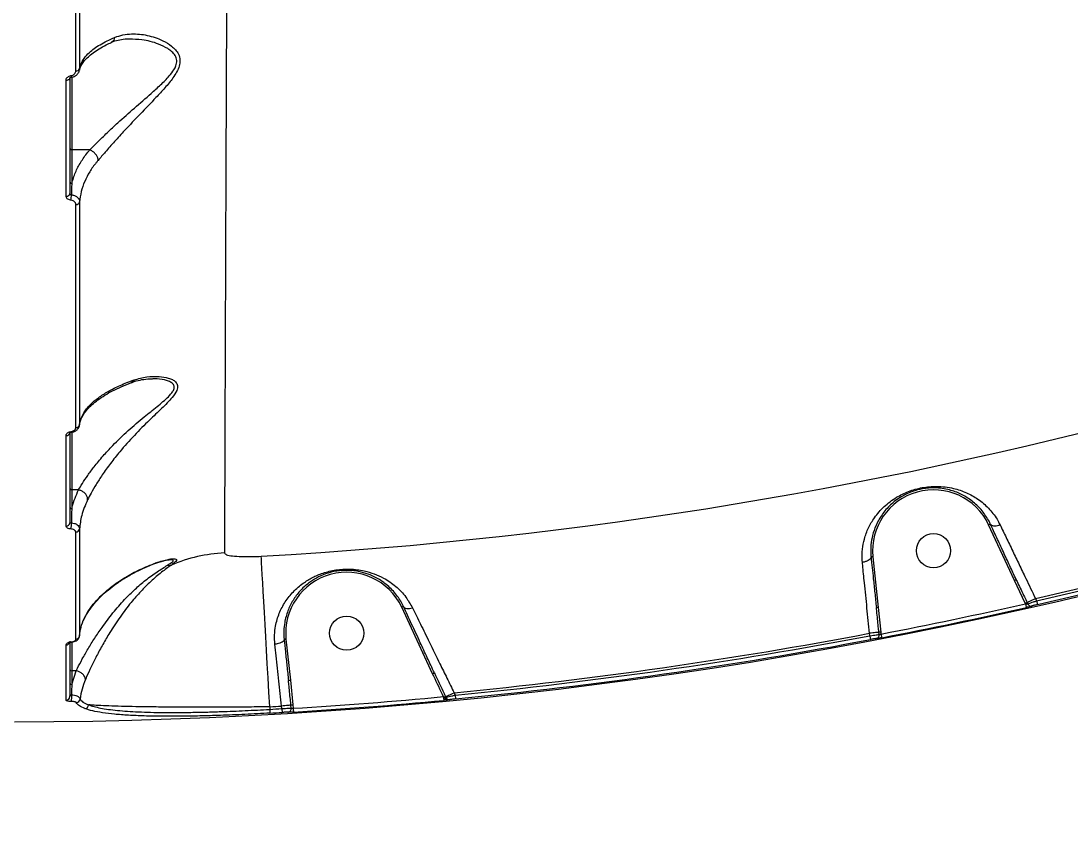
# Model space of a CAD drawing. Header units: millimetres. Extents: x -5960 to 5379, y -4374 to 3849.
# Drawn here: x 57.2 to 332.9, y -621.4 to -409.1 of the extents above; entities that cross this region are included whole.
import ezdxf

# ---------------------------------------------------------------- set-up
doc = ezdxf.new("R2010")
doc.units = ezdxf.units.MM
doc.layers.add('DiKom', color=7, linetype='Continuous', lineweight=0)
for name, color, linetype in [('DIKOM_ОБЪЕКТ', 7, 'Continuous'), ('DIKOM_РАЗМЕР_ЗОНА', 7, 'Continuous'), ('DIKOM_РАЗМЕР_ОБЪЕКТА', 7, 'Continuous')]:
    doc.layers.add(name, color=color, linetype=linetype)
doc.styles.add('style1', font='arial.ttf', dxfattribs={"width": 0.8})
doc.dimstyles.new('1-50', dxfattribs={"dimtxt": 300, "dimasz": 200, "dimexe": 100, "dimexo": 0, "dimgap": 100, "dimtad": 1, "dimtxsty": 'style1', "dimcen": 200, "dimclrd": 7, "dimclre": 7, "dimclrt": 7, "dimadec": 1, "dimazin": 2, "dimtfac": 1, "dimtmove": 0, "dimatfit": 2, "dimfxl": 0, "dimlwd": 25, "dimlwe": 18, "dimarcsym": 0})

# ---------------------------------------------------------------- blocks, each defined once
blk = doc.blocks.new('*D9')
at = {"layer": 'Defpoints', "color": 0, "transparency": 16777216}
for p in [(1597.35, 2348.89), (-3820.85, -1673.22), (-66.51, -1673.22)]:
    blk.add_point(p, dxfattribs=at)
at = {"layer": 'DiKom', "color": 7, "lineweight": 18, "transparency": 16777216}
for p, q in [((1597.35, 2348.89), (-3920.85, 2348.89)), ((-66.51, -1673.22), (-3920.85, -1673.22))]:
    blk.add_line(p, q, dxfattribs=at)
at = {"layer": 'DiKom', "color": 7, "lineweight": 25, "transparency": 16777216}
blk.add_line((-3820.85, 2148.89), (-3820.85, -1473.22), dxfattribs=at)
at = {"layer": 'DiKom', "color": 7, "transparency": 16777216}
for points in [[(-3854.19, 2148.89), (-3787.52, 2148.89), (-3820.85, 2348.89)], [(-3854.19, -1473.22), (-3787.52, -1473.22), (-3820.85, -1673.22)]]:
    blk.add_solid(points, dxfattribs=at)
at = {"layer": 'DiKom', "color": 7, "transparency": 16777216, "insert": (-4074.02, 240.95), "char_height": 300, "attachment_point": 5, "rotation": 90, "style": 'style1'}
blk.add_mtext('4050', dxfattribs=at)
blk = doc.blocks.new('*D10')
at = {"layer": 'Defpoints', "color": 0, "transparency": 16777216}
for p in [(3878.62, 405.09), (-2876.93, -459.72), (3878.62, -2693.66)]:
    blk.add_point(p, dxfattribs=at)
at = {"layer": 'DIKOM_РАЗМЕР_ОБЪЕКТА', "color": 7, "lineweight": 18, "transparency": 16777216}
for p, q in [((3878.62, 405.09), (3878.62, -2793.66)), ((-2876.93, -459.72), (-2876.93, -2793.66))]:
    blk.add_line(p, q, dxfattribs=at)
at = {"layer": 'DIKOM_РАЗМЕР_ОБЪЕКТА', "color": 7, "lineweight": 25, "transparency": 16777216}
blk.add_line((-2676.93, -2693.66), (3678.62, -2693.66), dxfattribs=at)
at = {"layer": 'DIKOM_РАЗМЕР_ОБЪЕКТА', "color": 7, "transparency": 16777216}
for points in [[(-2676.93, -2660.33), (-2676.93, -2726.99), (-2876.93, -2693.66)], [(3678.62, -2660.33), (3678.62, -2726.99), (3878.62, -2693.66)]]:
    blk.add_solid(points, dxfattribs=at)
at = {"layer": 'DIKOM_РАЗМЕР_ОБЪЕКТА', "color": 7, "transparency": 16777216, "insert": (-142.96, -2440.49), "char_height": 300, "attachment_point": 5, "style": 'style1'}
blk.add_mtext('6750', dxfattribs=at)
blk = doc.blocks.new('*D11')
at = {"layer": 'Defpoints', "color": 0, "transparency": 16777216}
for p in [(5378.62, -305.99), (-4876.93, -734.97), (5378.62, -4273.55)]:
    blk.add_point(p, dxfattribs=at)
at = {"layer": 'DIKOM_РАЗМЕР_ЗОНА', "color": 7, "lineweight": 18, "transparency": 16777216}
for p, q in [((5378.62, -305.99), (5378.62, -4373.55)), ((-4876.93, -734.97), (-4876.93, -4373.55))]:
    blk.add_line(p, q, dxfattribs=at)
at = {"layer": 'DIKOM_РАЗМЕР_ЗОНА', "color": 7, "lineweight": 25, "transparency": 16777216}
blk.add_line((-4676.93, -4273.55), (5178.62, -4273.55), dxfattribs=at)
at = {"layer": 'DIKOM_РАЗМЕР_ЗОНА', "color": 7, "transparency": 16777216}
for points in [[(-4676.93, -4240.22), (-4676.93, -4306.89), (-4876.93, -4273.55)], [(5178.62, -4240.22), (5178.62, -4306.89), (5378.62, -4273.55)]]:
    blk.add_solid(points, dxfattribs=at)
at = {"layer": 'DIKOM_РАЗМЕР_ЗОНА', "color": 7, "transparency": 16777216, "insert": (-171.55, -4020.38), "char_height": 300, "attachment_point": 5, "style": 'style1'}
blk.add_mtext('10250', dxfattribs=at)
blk = doc.blocks.new('*D12')
at = {"layer": 'Defpoints', "color": 0, "transparency": 16777216}
for p in [(1921.97, 3848.89), (-5510.19, -3173.22), (433.49, -3173.22)]:
    blk.add_point(p, dxfattribs=at)
at = {"layer": 'DIKOM_РАЗМЕР_ЗОНА', "color": 7, "lineweight": 18, "transparency": 16777216}
for p, q in [((1921.97, 3848.89), (-5610.19, 3848.89)), ((433.49, -3173.22), (-5610.19, -3173.22))]:
    blk.add_line(p, q, dxfattribs=at)
at = {"layer": 'DIKOM_РАЗМЕР_ЗОНА', "color": 7, "lineweight": 25, "transparency": 16777216}
blk.add_line((-5510.19, 3648.89), (-5510.19, -2973.22), dxfattribs=at)
at = {"layer": 'DIKOM_РАЗМЕР_ЗОНА', "color": 7, "transparency": 16777216}
for points in [[(-5543.52, 3648.89), (-5476.85, 3648.89), (-5510.19, 3848.89)], [(-5543.52, -2973.22), (-5476.85, -2973.22), (-5510.19, -3173.22)]]:
    blk.add_solid(points, dxfattribs=at)
at = {"layer": 'DIKOM_РАЗМЕР_ЗОНА', "color": 7, "transparency": 16777216, "insert": (-5763.36, 142.42), "char_height": 300, "attachment_point": 5, "rotation": 90, "style": 'style1'}
blk.add_mtext('7050', dxfattribs=at)

msp = doc.modelspace()

# ---------------------------------------------------------------- linework, layer by layer
at = {"layer": 'DIKOM_ОБЪЕКТ', "color": 7, "linetype": 'Continuous', "lineweight": 15}
for p, q in [((70.491, -423.88), (70.491, -443.02)), ((75.204, -443.02), (70.491, -443.02)), ((70.491, -443.02), (70.491, -451.858)), ((72.55, -515.333), (72.556, -515.223)), ((70.491, -517.147), (70.491, -532.316)), ((72.274, -532.316), (70.491, -532.316)), ((70.491, -532.316), (70.491, -537.308)), ((72.274, -532.316), (72.278, -532.316)), ((318.095, -556.093), (311.293, -541.455)), ((280.905, -549.882), (282.32, -563.173)), ((320.934, -562.103), (318.095, -556.093)), ((320.991, -562.227), (320.934, -562.103)), ((321.381, -561.896), (321.553, -562.266)), ((323.616, -560.857), (323.901, -561.469)), ((165.275, -580.608), (157.149, -563.119)), ((282.32, -563.173), (282.969, -569.663)), ((280.098, -570.634), (280.028, -569.976)), ((282.541, -570.301), (282.479, -569.715)), ((282.969, -569.663), (283.023, -570.171)), ((70.491, -572.403), (70.491, -579.828)), ((126.76, -571.546), (127.909, -582.333)), ((71.659, -579.828), (70.491, -579.828)), ((70.491, -583.413), (71.659, -579.828)), ((70.491, -579.828), (70.491, -583.413)), ((71.659, -579.828), (71.663, -579.829)), ((127.909, -582.333), (128.556, -588.808)), ((168.665, -586.634), (168.762, -586.842)), ((170.9, -585.595), (171.195, -586.229)), ((122.491, -589.302), (122.491, -589.962)), ((125.685, -589.778), (125.615, -589.121)), ((128.149, -589.634), (128.066, -588.86)), ((128.556, -588.808), (128.651, -589.694))]:
    msp.add_line(p, q, dxfattribs=at)
at = {"layer": 'DIKOM_ОБЪЕКТ', "color": 7, "linetype": 'Continuous', "lineweight": 15, "flags": 128}
for points in [[(69.991, -424.134), (69.972, -424.251), (69.916, -424.363), (69.825, -424.466), (69.701, -424.556), (69.551, -424.631), (69.38, -424.686), (69.194, -424.721), (69, -424.734)], [(70.386, -517.155), (70.385, -517.155), (70.369, -517.148), (70.352, -517.126), (70.334, -517.09), (70.316, -517.041), (70.296, -516.979)], [(311.293, -541.455), (311.382, -541.414), (311.467, -541.374), (311.545, -541.338), (311.614, -541.306), (311.671, -541.28), (311.712, -541.26), (311.738, -541.248), (311.747, -541.244)], [(122.491, -589.302), (122.277, -585.492), (122.064, -581.718), (121.855, -578.012), (121.652, -574.41), (121.456, -570.943), (121.27, -567.644), (121.095, -564.542), (120.933, -561.666), (120.785, -559.042), (120.653, -556.694), (120.537, -554.644), (120.439, -552.909), (120.36, -551.506), (120.301, -550.448), (120.261, -549.744)], [(280.905, -549.882), (280.808, -549.893), (280.715, -549.903), (280.629, -549.912), (280.553, -549.92), (280.491, -549.926), (280.446, -549.931), (280.417, -549.934), (280.408, -549.935)], [(318.095, -556.093), (318.183, -556.052), (318.268, -556.012), (318.347, -555.976), (318.415, -555.944), (318.472, -555.917), (318.514, -555.898), (318.539, -555.886), (318.548, -555.882)], [(320.934, -562.103), (321.013, -562.066), (321.09, -562.031), (321.162, -561.997), (321.226, -561.967), (321.282, -561.941), (321.328, -561.92), (321.361, -561.905), (321.381, -561.896)], [(320.991, -562.227), (321.033, -562.413), (321.074, -562.592), (321.111, -562.758), (321.144, -562.904), (321.172, -563.026), (321.193, -563.118), (321.206, -563.177), (321.211, -563.201)], [(321.381, -561.896), (321.481, -561.849), (321.647, -561.772), (321.873, -561.667), (322.153, -561.537), (322.478, -561.386), (322.837, -561.219), (323.221, -561.041), (323.616, -560.857)], [(323.901, -561.469), (323.943, -561.654), (323.984, -561.833), (324.022, -561.998), (324.055, -562.144), (324.083, -562.265), (324.104, -562.357), (324.118, -562.417), (324.123, -562.443)], [(157.149, -563.119), (157.237, -563.077), (157.322, -563.038), (157.401, -563.001), (157.47, -562.97), (157.526, -562.943), (157.568, -562.924), (157.594, -562.912), (157.602, -562.908)], [(282.32, -563.173), (282.223, -563.184), (282.13, -563.194), (282.044, -563.203), (281.969, -563.211), (281.907, -563.217), (281.861, -563.222), (281.833, -563.225), (281.823, -563.226)], [(282.479, -569.715), (282.369, -569.727), (282.187, -569.746), (281.939, -569.773), (281.632, -569.805), (281.276, -569.843), (280.882, -569.885), (280.462, -569.93), (280.028, -569.976)], [(280.098, -570.634), (280.133, -570.821), (280.167, -571.001), (280.199, -571.168), (280.227, -571.315), (280.25, -571.437), (280.268, -571.53), (280.279, -571.591), (280.284, -571.616)], [(282.969, -569.663), (282.882, -569.672), (282.798, -569.681), (282.719, -569.69), (282.648, -569.697), (282.587, -569.704), (282.537, -569.709), (282.501, -569.713), (282.479, -569.715)], [(283.023, -570.171), (283.059, -570.358), (283.094, -570.539), (283.126, -570.706), (283.154, -570.853), (283.178, -570.975), (283.196, -571.068), (283.207, -571.127), (283.212, -571.152)], [(126.76, -571.546), (126.663, -571.556), (126.57, -571.566), (126.484, -571.575), (126.409, -571.583), (126.347, -571.59), (126.301, -571.595), (126.273, -571.598), (126.263, -571.599)], [(165.275, -580.608), (165.364, -580.567), (165.449, -580.527), (165.527, -580.491), (165.596, -580.459), (165.652, -580.433), (165.694, -580.413), (165.72, -580.401), (165.729, -580.397)], [(127.909, -582.333), (127.812, -582.343), (127.719, -582.353), (127.633, -582.363), (127.557, -582.371), (127.496, -582.377), (127.45, -582.382), (127.421, -582.385), (127.412, -582.386)], [(168.114, -586.619), (168.132, -586.809), (168.149, -586.992), (168.165, -587.161), (168.18, -587.31), (168.191, -587.434), (168.2, -587.528), (168.206, -587.589), (168.208, -587.614)], [(168.433, -586.741), (168.477, -586.721), (168.517, -586.702), (168.554, -586.685), (168.586, -586.67), (168.614, -586.657), (168.636, -586.647), (168.653, -586.639), (168.665, -586.634)], [(168.433, -586.741), (168.47, -586.906), (168.519, -587.059), (168.578, -587.198), (168.646, -587.316), (168.72, -587.412), (168.798, -587.482), (168.878, -587.524), (168.958, -587.536)], [(168.665, -586.634), (168.765, -586.587), (168.931, -586.51), (169.157, -586.405), (169.437, -586.275), (169.762, -586.124), (170.121, -585.957), (170.505, -585.779), (170.9, -585.595)], [(171.195, -586.229), (171.213, -586.419), (171.231, -586.601), (171.248, -586.77), (171.262, -586.919), (171.274, -587.043), (171.283, -587.137), (171.289, -587.198), (171.292, -587.224)], [(122.491, -589.962), (122.502, -590.152), (122.512, -590.335), (122.522, -590.504), (122.53, -590.654), (122.537, -590.778), (122.543, -590.873), (122.546, -590.934), (122.548, -590.96)], [(128.066, -588.86), (127.956, -588.872), (127.774, -588.891), (127.526, -588.918), (127.22, -588.951), (126.864, -588.988), (126.469, -589.03), (126.049, -589.075), (125.615, -589.121)], [(125.685, -589.778), (125.696, -589.968), (125.707, -590.151), (125.717, -590.32), (125.726, -590.47), (125.733, -590.594), (125.739, -590.688), (125.742, -590.75), (125.744, -590.776)], [(128.556, -588.808), (128.47, -588.817), (128.385, -588.826), (128.307, -588.835), (128.235, -588.842), (128.174, -588.849), (128.124, -588.854), (128.088, -588.858), (128.066, -588.86)], [(128.651, -589.694), (128.662, -589.884), (128.674, -590.068), (128.684, -590.237), (128.693, -590.387), (128.701, -590.512), (128.707, -590.606), (128.71, -590.666), (128.712, -590.691)]]:
    msp.add_lwpolyline(points, dxfattribs=at)
at = {"layer": 'DIKOM_ОБЪЕКТ', "color": 7, "linetype": 'Continuous', "lineweight": 15}
for centre in [(296.825, -548.286), (142.68, -569.95)]:
    msp.add_circle(centre, 4.5, dxfattribs=at)
for centre, radius, start, end in [((54.491, 616.778), 1168.375, 273.226978, 297.773022), ((54.491, 616.778), 1209.999, 270.047391, 300.952609), ((71.701, -421.357), 0.908, 260.82242, 338.43091), ((71.237, -423.428), 0.951, 183.35651, 208.39202), ((70.441, -442.569), 0.454, 188.2561, 276.37272), ((70.441, -451.407), 0.454, 188.25776, 276.37107), ((69.132, -454.253), 0.883, 261.46031, 346.77923), ((63.013, -454.777), 7.402, 348.76587, 359.93022), ((71.672, -456.414), 0.905, 262.43698, 343.67767), ((71.616, -515.034), 0.93, 265.78661, 350.76531), ((69.075, -517.106), 0.922, 265.46308, 353.9107), ((70.441, -531.864), 0.454, 188.2561, 276.37272), ((54.491, 616.778), 1207.995, 282.872753, 288.127247), ((54.491, 616.778), 1208.655, 282.879429, 288.120571), ((296.825, -548.286), 16, 25.27345, 185.72655), ((54.491, 616.778), 1209.654, 282.879429, 288.120571), ((70.441, -536.857), 0.454, 188.25776, 276.37107), ((69.05, -540.886), 0.943, 267.09296, 356.08769), ((65.853, -541.356), 4.577, 344.46576, 5.18577), ((71.586, -542.394), 0.951, 267.52075, 353.46901), ((112.481, -589.279), 40.442, 92.67536, 113.04876), ((96.122, -550.273), 1.867, 255.59323, 286.35513), ((142.68, -569.95), 16, 25.27345, 185.72655), ((54.491, 616.778), 1208.749, 280.898209, 282.736974), ((322.459, -561.85), 0.997, 204.6603, 282.12148), ((54.491, 616.778), 1209.748, 280.898209, 282.736974), ((71.554, -570.557), 0.977, 269.36832, 355.91473), ((54.491, 616.778), 1207.995, 275.52992, 280.760438), ((54.491, 616.778), 1208.655, 275.540928, 280.757877), ((281.548, -570.408), 0.999, 281.57915, 6.15993), ((69.004, -572.016), 0.999, 269.92604, 336.72672), ((70.375, -572.234), 0.0771, 202.705, 263.5989), ((54.491, 616.778), 1209.654, 275.540928, 280.757877), ((70.441, -579.377), 0.454, 188.25776, 276.37107), ((70.441, -582.961), 0.454, 188.26201, 276.36681), ((68.998, -586.594), 0.993, 270.29938, 359.62107), ((67.402, -586.805), 3.093, 339.4882, 12.40706), ((71.66, -587.167), 1.007, 271.31967, 357.2334), ((54.491, 616.778), 1208.749, 273.517426, 275.393788), ((169.667, -586.43), 0.995, 204.47325, 274.83142), ((73.877, -588.755), 1.018, 274.61657, 358.71797), ((54.491, 616.778), 1207.995, 273.226978, 273.375378), ((54.491, 616.778), 1208.655, 273.225214, 273.376854), ((127.153, -589.738), 1.001, 274.28664, 5.97034), ((54.491, 616.778), 1209.748, 273.517426, 275.393788), ((54.491, 616.778), 1209.654, 273.225214, 273.376854)]:
    msp.add_arc(centre, radius, start, end, dxfattribs=at)
for points, knots in [([(113.782, -34.602), (113.714, -40.505), (113.579, -52.318), (113.386, -70.411), (113.202, -88.721), (113.024, -107.479), (112.853, -126.652), (112.687, -146.204), (112.531, -165.82), (112.377, -186.098), (112.228, -207.006), (112.083, -228.488), (111.946, -249.822), (111.819, -270.909), (111.699, -291.649), (111.588, -311.951), (111.484, -331.774), (111.387, -351.094), (111.297, -369.879), (111.214, -388.041), (111.136, -405.493), (111.065, -422.161), (110.999, -438.003), (110.939, -453.01), (110.884, -467.156), (110.834, -480.376), (110.789, -492.607), (110.747, -504.006), (110.71, -514.471), (110.677, -523.922), (110.649, -532.153), (110.626, -539.085), (110.607, -544.822), (110.598, -547.528), (110.593, -548.881)], [0, 0, 0, 0, 0.0277665, 0.0555662, 0.0833659, 0.1111324, 0.1400374, 0.1689801, 0.1979227, 0.2268277, 0.2586374, 0.2905481, 0.3225101, 0.3544717, 0.3863819, 0.4181913, 0.4498954, 0.4817, 0.5135556, 0.545411, 0.5772152, 0.6089191, 0.6405474, 0.6722758, 0.7040551, 0.7358344, 0.7675626, 0.7991908, 0.8325938, 0.8660263, 0.8994295, 0.9329431, 0.9664863, 1, 1, 1, 1]), ([(71.556, -422.253), (71.556, -419.368), (71.557, -410.929), (71.559, -396.495), (71.561, -378.738), (71.563, -360.445), (71.565, -347.832), (71.566, -341.526)], [0, 0, 0, 0, 0.1144546, 0.3347651, 0.5550758, 0.7775381, 1, 1, 1, 1]), ([(72.557, -341.148), (72.556, -347.38), (72.554, -359.843), (72.551, -378.042), (72.549, -395.823), (72.547, -410.338), (72.545, -418.812), (72.545, -421.691)], [0, 0, 0, 0, 0.2203109, 0.4406221, 0.6630839, 0.8855461, 1, 1, 1, 1]), ([(72.545, -421.691), (72.63, -421.302), (72.831, -420.382), (73.648, -418.943), (75.227, -417.196), (77.747, -415.296), (80.41, -414.055), (81.759, -413.426)], [0, 0, 0, 0, 0.1301679, 0.3081373, 0.4882736, 0.7408486, 1, 1, 1, 1]), ([(81.759, -413.426), (82.476, -413.184), (83.908, -412.699), (86.769, -412.419), (90.342, -412.742), (93.949, -413.957), (96.415, -415.416), (97.771, -416.667), (98.615, -417.87), (99.026, -419.341), (98.787, -420.981), (98.085, -422.549), (96.838, -424.461), (94.993, -426.701), (92.054, -429.842), (88.451, -433.585), (84.752, -437.46), (81.706, -440.814), (79.329, -443.515), (78.019, -445.042), (77.401, -445.763)], [0, 0, 0, 0, 0.05193, 0.1038897, 0.1951554, 0.2864043, 0.3437011, 0.3731333, 0.4024727, 0.4366825, 0.4671112, 0.4969776, 0.5269689, 0.5808924, 0.6349546, 0.7265892, 0.8181329, 0.8810567, 0.9438918, 1, 1, 1, 1]), ([(81.759, -413.426), (81.755, -413.453), (81.707, -413.715), (81.524, -414.167), (81.212, -414.572), (80.962, -414.659), (80.907, -414.678)], [0, 0, 0, 0, 0.0453761, 0.4551147, 0.8800166, 1, 1, 1, 1]), ([(72.605, -421.998), (72.634, -421.814), (72.705, -421.376), (73.093, -420.559), (73.779, -419.57), (74.791, -418.516), (76.077, -417.462), (77.657, -416.42), (79.271, -415.511), (80.467, -414.976), (80.943, -414.762)], [0, 0, 0, 0, 0.0965942, 0.2307109, 0.3735836, 0.5098346, 0.6440337, 0.7778154, 0.9114797, 1, 1, 1, 1]), ([(75.211, -443.021), (75.211, -443.021), (75.853, -442.362), (77.281, -440.93), (79.789, -438.483), (83.024, -435.456), (86.933, -432.001), (90.745, -428.688), (93.867, -425.922), (95.926, -423.862), (97.251, -422.165), (97.945, -420.797), (98.187, -419.466), (97.733, -418.181), (96.833, -417.165), (95.381, -416.105), (92.752, -414.902), (89.279, -413.955), (86.728, -413.929), (85.631, -413.918)], [0, 0, 0, 0, 0.0000351, 0.0647279, 0.1382662, 0.2119022, 0.3193448, 0.4268728, 0.4888132, 0.5505738, 0.5914452, 0.6155216, 0.6471531, 0.6829253, 0.7150585, 0.7473387, 0.8126696, 0.9193971, 1, 1, 1, 1]), ([(80.862, -414.756), (81.028, -414.677), (81.729, -414.34), (83.109, -414.031), (84.542, -413.813), (85.425, -413.85), (85.637, -413.859)], [0, 0, 0, 0, 0.1149015, 0.4871435, 0.8772697, 1, 1, 1, 1]), ([(72.545, -421.691), (72.546, -421.772), (72.548, -421.893), (72.505, -422.007), (72.491, -422.045)], [0, 0, 0, 0, 0.6665001, 1, 1, 1, 1]), ([(69, -424.734), (69.002, -424.687), (69.009, -424.501), (69.12, -424.183), (69.406, -423.841), (69.806, -423.584), (70.127, -423.517), (70.288, -423.484)], [0, 0, 0, 0, 0.07956, 0.3194691, 0.5498016, 0.7748678, 1, 1, 1, 1]), ([(69.995, -424.128), (69.993, -424.121), (69.99, -424.11), (70.048, -424.026), (70.155, -423.952), (70.276, -423.9), (70.366, -423.889), (70.403, -423.884)], [0, 0, 0, 0, 0.3547459, 0.5855211, 0.7560084, 0.8989892, 1, 1, 1, 1]), ([(69.991, -424.134), (69.991, -429.329), (69.991, -439.729), (69.991, -449.542), (69.991, -454.455)], [0, 0, 0, 0, 0.4994501, 1, 1, 1, 1]), ([(70.288, -423.484), (70.447, -423.451), (70.765, -423.386), (71.159, -423.132), (71.439, -422.794), (71.547, -422.482), (71.554, -422.299), (71.556, -422.253)], [0, 0, 0, 0, 0.2263538, 0.4527224, 0.6823788, 0.9207627, 1, 1, 1, 1]), ([(70.4, -423.871), (70.44, -423.869), (70.779, -423.85), (71.397, -423.607), (72.07, -423.055), (72.449, -422.479), (72.471, -422.123), (72.476, -422.049)], [0, 0, 0, 0, 0.0394781, 0.3319483, 0.6286767, 0.9232524, 1, 1, 1, 1]), ([(69, -455.126), (69, -454.631), (69, -452.158), (69, -445.976), (69, -436.416), (69, -428.629), (69, -424.734)], [0, 0, 0, 0, 0.0507698, 0.2538558, 0.6266983, 1, 1, 1, 1]), ([(70.491, -451.858), (70.782, -450.872), (71.346, -448.959), (72.8, -446.204), (74.157, -444.261), (75.035, -443.221), (75.204, -443.02)], [0, 0, 0, 0, 0.3208313, 0.6223537, 0.9272298, 1, 1, 1, 1]), ([(75.204, -443.02), (75.206, -443.02), (75.208, -443.021), (75.21, -443.021), (75.211, -443.021)], [0, 0, 0, 0, 0.6733162, 1, 1, 1, 1]), ([(77.401, -445.763), (77.401, -445.727), (77.403, -445.569), (77.348, -445.177), (77.106, -444.568), (76.607, -443.905), (75.951, -443.344), (75.458, -443.129), (75.211, -443.021)], [0, 0, 0, 0, 0.0350324, 0.155245, 0.3664363, 0.5776259, 0.7888128, 1, 1, 1, 1]), ([(77.401, -445.763), (77.241, -445.952), (76.421, -446.92), (75.133, -448.741), (73.814, -451.29), (72.889, -453.944), (72.657, -455.757), (72.54, -456.668)], [0, 0, 0, 0, 0.056392, 0.2882939, 0.5227689, 0.7600015, 1, 1, 1, 1]), ([(70.491, -451.858), (70.483, -452.071), (70.446, -453.042), (70.429, -454.021), (70.415, -454.786)], [0, 0, 0, 0, 0.2185421, 1, 1, 1, 1]), ([(69.991, -454.455), (69.997, -454.493), (70.008, -454.571), (70.094, -454.672), (70.221, -454.747), (70.338, -454.778), (70.404, -454.785), (70.415, -454.786)], [0, 0, 0, 0, 0.2385987, 0.476997, 0.7149988, 0.9522456, 1, 1, 1, 1]), ([(70.415, -454.786), (70.472, -454.794), (70.805, -454.841), (71.391, -455.029), (72.027, -455.463), (72.458, -456.032), (72.513, -456.456), (72.54, -456.668)], [0, 0, 0, 0, 0.0485386, 0.2867439, 0.524708, 0.7622825, 1, 1, 1, 1]), ([(70.274, -456.219), (70.24, -456.215), (70.041, -456.19), (69.691, -456.085), (69.309, -455.834), (69.05, -455.502), (69.017, -455.252), (69, -455.126)], [0, 0, 0, 0, 0.0479243, 0.2856235, 0.5236187, 0.7617951, 1, 1, 1, 1]), ([(71.552, -457.311), (71.536, -457.187), (71.502, -456.937), (71.243, -456.605), (70.86, -456.355), (70.508, -456.248), (70.308, -456.223), (70.274, -456.219)], [0, 0, 0, 0, 0.2378225, 0.4755131, 0.713498, 0.9515215, 1, 1, 1, 1]), ([(71.547, -515.962), (71.548, -511.614), (71.548, -502.918), (71.55, -488.639), (71.551, -473.545), (71.552, -462.723), (71.552, -457.311)], [0, 0, 0, 0, 0.2485944, 0.49719, 0.748595, 1, 1, 1, 1]), ([(72.54, -456.668), (72.54, -462.008), (72.539, -472.686), (72.537, -487.704), (72.535, -502.019), (72.534, -510.795), (72.534, -515.183)], [0, 0, 0, 0, 0.2485957, 0.49719, 0.7485954, 1, 1, 1, 1]), ([(72.278, -532.316), (72.278, -532.316), (72.575, -531.759), (73.296, -530.595), (74.664, -528.502), (76.47, -526.054), (78.672, -523.395), (81.648, -520.171), (85.309, -516.696), (89.259, -513.318), (92.93, -510.433), (95.33, -508.412), (96.66, -507.002), (97.276, -506.124), (97.451, -505.485), (97.368, -504.819), (96.947, -504.247), (95.965, -503.729), (94.432, -503.309), (92.987, -503.08), (91.909, -503.157), (91.743, -503.169)], [0, 0, 0, 0, 0.0000135, 0.0503049, 0.109542, 0.1688404, 0.2418531, 0.3149603, 0.4241629, 0.5334957, 0.6214231, 0.7087798, 0.7368723, 0.7648573, 0.7984424, 0.80499, 0.8451022, 0.8802653, 0.915561, 0.9869866, 1, 1, 1, 1]), ([(72.534, -515.183), (72.681, -514.486), (72.974, -513.091), (74.29, -511.004), (76.185, -509.045), (78.641, -507.233), (81.505, -505.61), (84.314, -504.35), (86.23, -503.661), (86.861, -503.434)], [0, 0, 0, 0, 0.1619207, 0.3238384, 0.4936339, 0.6385911, 0.7839159, 0.9287411, 1, 1, 1, 1]), ([(72.567, -515.006), (72.655, -514.627), (72.826, -513.895), (73.415, -512.708), (74.275, -511.481), (75.455, -510.216), (76.914, -508.966), (78.646, -507.743), (80.632, -506.566), (82.871, -505.462), (84.707, -504.658), (85.872, -504.25), (86.135, -504.157)], [0, 0, 0, 0, 0.1152305, 0.2232926, 0.3379217, 0.4479702, 0.5558009, 0.6626081, 0.7680857, 0.8708411, 0.9708166, 1, 1, 1, 1]), ([(86.861, -503.434), (87.967, -503.124), (90.179, -502.505), (93.256, -502.421), (95.524, -502.768), (96.953, -503.313), (97.878, -503.941), (98.42, -504.876), (98.17, -506.302), (96.704, -508.341), (94.134, -510.932), (90.658, -514.182), (86.915, -517.951), (83.454, -521.795), (80.651, -525.33), (78.573, -528.234), (76.88, -530.886), (75.58, -533.133), (74.939, -534.38), (74.642, -534.96)], [0, 0, 0, 0, 0.0760761, 0.1521376, 0.2132072, 0.2445027, 0.2757147, 0.3130134, 0.3506359, 0.4012612, 0.4758028, 0.5507664, 0.6417668, 0.7326393, 0.7938298, 0.8549382, 0.9055416, 0.9561031, 1, 1, 1, 1]), ([(86.861, -503.434), (86.844, -503.468), (86.725, -503.705), (86.498, -504.001), (86.214, -504.088), (86.12, -504.117)], [0, 0, 0, 0, 0.1014062, 0.7010159, 1, 1, 1, 1]), ([(86.169, -504.132), (86.408, -504.035), (87.33, -503.662), (88.961, -503.322), (90.591, -503.107), (91.495, -503.137), (91.737, -503.145)], [0, 0, 0, 0, 0.1272561, 0.4908522, 0.8638753, 1, 1, 1, 1]), ([(70.385, -517.154), (70.392, -517.153), (70.682, -517.145), (71.241, -516.972), (71.946, -516.551), (72.394, -515.927), (72.579, -515.369), (72.517, -515.088), (72.506, -515.036)], [0, 0, 0, 0, 0.00504, 0.2373772, 0.4745969, 0.7261699, 0.9496229, 1, 1, 1, 1]), ([(69.002, -518.025), (69.009, -517.949), (69.026, -517.76), (69.188, -517.484), (69.481, -517.235), (69.851, -517.053), (70.148, -517.004), (70.296, -516.979)], [0, 0, 0, 0, 0.1655256, 0.4120403, 0.6200463, 0.8096957, 1, 1, 1, 1]), ([(69.002, -541.828), (69.002, -541.508), (69.002, -539.907), (69.002, -535.373), (69.002, -527.929), (69.002, -521.328), (69.002, -518.025)], [0, 0, 0, 0, 0.0441416, 0.2207201, 0.6100164, 1, 1, 1, 1]), ([(69.973, -517.306), (69.973, -517.305), (69.973, -517.301), (70.073, -517.234), (70.213, -517.183), (70.365, -517.154), (70.483, -517.148), (70.543, -517.15), (70.556, -517.15)], [0, 0, 0, 0, 0.2867793, 0.5253195, 0.6959104, 0.8391628, 0.9663018, 1, 1, 1, 1]), ([(69.991, -517.204), (69.991, -521.415), (69.991, -529.849), (69.991, -537.246), (69.991, -540.95)], [0, 0, 0, 0, 0.4992728, 1, 1, 1, 1]), ([(70.296, -516.979), (70.441, -516.955), (70.731, -516.906), (71.091, -516.729), (71.371, -516.488), (71.524, -516.22), (71.541, -516.036), (71.547, -515.962)], [0, 0, 0, 0, 0.1920466, 0.3835955, 0.5901995, 0.8340537, 1, 1, 1, 1]), ([(278.14, -551.338), (278.121, -551.099), (278.024, -549.919), (278.102, -547.839), (278.643, -545.026), (279.685, -542.248), (281.385, -539.363), (283.75, -536.64), (286.762, -534.347), (289.669, -532.903), (292.032, -532.121), (293.884, -531.689), (295.754, -531.441), (297.788, -531.355), (299.921, -531.492), (302.606, -531.974), (305.535, -532.968), (308.596, -534.687), (311.317, -537), (313.191, -539.358), (314.042, -540.976), (314.298, -541.463)], [0, 0, 0, 0, 0.0134551, 0.0663229, 0.1192318, 0.1832736, 0.2473516, 0.3264801, 0.405366, 0.4678607, 0.4990969, 0.5303036, 0.5614423, 0.5926231, 0.6345137, 0.6764896, 0.7480853, 0.8197605, 0.893959, 0.9680651, 1, 1, 1, 1]), ([(311.748, -541.246), (311.747, -541.245), (311.532, -540.783), (310.743, -539.308), (309.111, -537.104), (306.721, -534.962), (304.058, -533.343), (301.508, -532.394), (299.16, -531.912), (297.307, -531.758), (295.524, -531.813), (293.564, -532.061), (291.94, -532.496), (289.938, -533.244), (287.662, -534.428), (285.093, -536.503), (283.093, -538.972), (281.655, -541.592), (280.783, -544.133), (280.337, -546.713), (280.3, -548.626), (280.385, -549.718), (280.408, -549.936), (280.408, -549.937)], [0, 0, 0, 0, 0.0000407, 0.0326029, 0.1087068, 0.1848931, 0.2574862, 0.3299797, 0.3708953, 0.4116927, 0.4408587, 0.4699533, 0.5164003, 0.5278272, 0.587795, 0.6670366, 0.7465868, 0.8123411, 0.8780656, 0.932257, 0.9864082, 0.9999679, 1, 1, 1, 1]), ([(70.491, -537.308), (70.539, -537.103), (70.932, -535.414), (71.646, -533.765), (72.274, -532.316)], [0, 0, 0, 0, 0.1214203, 1, 1, 1, 1]), ([(74.642, -534.96), (74.646, -534.926), (74.677, -534.712), (74.633, -534.259), (74.338, -533.616), (73.796, -533.017), (73.083, -532.542), (72.547, -532.391), (72.278, -532.316)], [0, 0, 0, 0, 0.0319541, 0.2048551, 0.403641, 0.6024357, 0.8012229, 1, 1, 1, 1]), ([(74.642, -534.96), (74.05, -536.302), (72.959, -538.774), (72.666, -541.332), (72.531, -542.502)], [0, 0, 0, 0, 0.5425566, 1, 1, 1, 1]), ([(70.491, -537.308), (70.483, -537.543), (70.44, -538.749), (70.424, -539.963), (70.411, -540.942)], [0, 0, 0, 0, 0.1941287, 1, 1, 1, 1]), ([(70.263, -542.582), (70.105, -542.562), (69.767, -542.519), (69.352, -542.346), (69.058, -542.106), (69.021, -541.921), (69.002, -541.828)], [0, 0, 0, 0, 0.2213826, 0.4744052, 0.7372832, 1, 1, 1, 1]), ([(69.991, -540.95), (69.997, -540.951), (70.009, -540.951), (70.101, -540.949), (70.229, -540.947), (70.344, -540.944), (70.399, -540.943), (70.411, -540.942)], [0, 0, 0, 0, 0.2945905, 0.5738418, 0.8143917, 0.9603654, 1, 1, 1, 1]), ([(71.545, -543.344), (71.526, -543.25), (71.488, -543.064), (71.188, -542.821), (70.765, -542.645), (70.421, -542.602), (70.263, -542.582)], [0, 0, 0, 0, 0.2632372, 0.5266623, 0.7813243, 1, 1, 1, 1]), ([(70.411, -540.942), (70.674, -540.985), (71.239, -541.078), (71.942, -541.437), (72.441, -541.934), (72.501, -542.313), (72.531, -542.502)], [0, 0, 0, 0, 0.2241216, 0.4807184, 0.7415298, 1, 1, 1, 1]), ([(72.531, -542.502), (72.531, -545.229), (72.531, -550.683), (72.53, -558.017), (72.529, -564.772), (72.529, -568.675), (72.529, -570.627)], [0, 0, 0, 0, 0.2490967, 0.4981936, 0.7490961, 1, 1, 1, 1]), ([(318.548, -555.882), (317.98, -554.659), (316.838, -552.201), (315.125, -548.514), (313.406, -544.814), (312.302, -542.438), (311.747, -541.244)], [0, 0, 0, 0, 0.2380422, 0.4781613, 0.737712, 1, 1, 1, 1]), ([(311.748, -541.246), (311.835, -541.365), (312.008, -541.604), (312.563, -541.769), (313.262, -541.765), (313.829, -541.632), (314.172, -541.512), (314.254, -541.48), (314.298, -541.463)], [0, 0, 0, 0, 0.2316085, 0.4632335, 0.6948651, 0.9264841, 0.9610316, 1, 1, 1, 1]), ([(314.298, -541.463), (314.831, -542.573), (315.904, -544.803), (317.594, -548.321), (319.322, -551.915), (321.321, -556.077), (322.766, -559.086), (323.616, -560.857)], [0, 0, 0, 0, 0.1872876, 0.3765518, 0.5570063, 0.7391967, 1, 1, 1, 1]), ([(71.543, -571.534), (71.543, -569.593), (71.544, -565.709), (71.544, -558.963), (71.545, -551.602), (71.545, -546.097), (71.545, -543.344)], [0, 0, 0, 0, 0.249096, 0.4981936, 0.7490967, 1, 1, 1, 1]), ([(72.529, -570.627), (72.631, -569.885), (72.839, -568.365), (73.714, -566.081), (75.024, -563.77), (76.803, -561.477), (79.012, -559.269), (81.615, -557.166), (84.67, -555.164), (88.23, -553.218), (91.197, -552.039), (92.68, -551.449)], [0, 0, 0, 0, 0.1079572, 0.221263, 0.334572, 0.4497837, 0.5649868, 0.672071, 0.7791293, 0.8896208, 1, 1, 1, 1]), ([(92.68, -551.449), (92.657, -551.469), (92.545, -551.561), (92.41, -551.603), (92.303, -551.636)], [0, 0, 0, 0, 0.2102407, 1, 1, 1, 1]), ([(92.343, -551.673), (92.693, -551.541), (93.502, -551.235), (94.594, -550.927), (95.527, -550.722), (96.071, -550.64), (96.343, -550.638), (96.335, -550.636), (96.334, -550.636)], [0, 0, 0, 0, 0.1991544, 0.4595882, 0.6744376, 0.8499191, 0.9915344, 1, 1, 1, 1]), ([(92.68, -551.449), (93.766, -551.103), (95.258, -550.628), (96.794, -550.42), (97.64, -550.405), (98.129, -550.598), (97.92, -551.126), (97.114, -551.721), (96.647, -552.065)], [0, 0, 0, 0, 0.3030744, 0.4164317, 0.5295166, 0.668759, 0.8085423, 1, 1, 1, 1]), ([(95.657, -552.082), (96.154, -551.775), (97.001, -551.251), (97.22, -550.784), (96.846, -550.636), (96.423, -550.655), (96.335, -550.659)], [0, 0, 0, 0, 0.3843054, 0.6554133, 0.9282019, 1, 1, 1, 1]), ([(110.593, -548.881), (110.701, -549.04), (110.918, -549.361), (112.614, -549.688), (115.082, -549.856), (117.78, -549.862), (119.552, -549.778), (120.261, -549.744)], [0, 0, 0, 0, 0.2099091, 0.4228963, 0.6382626, 0.8553557, 1, 1, 1, 1]), ([(280.408, -549.937), (280.393, -550.07), (280.365, -550.336), (279.971, -550.726), (279.366, -551.055), (278.754, -551.237), (278.335, -551.313), (278.186, -551.333), (278.14, -551.338)], [0, 0, 0, 0, 0.2204763, 0.4409633, 0.6614505, 0.8819418, 0.9635574, 1, 1, 1, 1]), ([(280.028, -569.976), (279.803, -567.756), (279.346, -563.252), (278.739, -557.256), (278.343, -553.338), (278.167, -551.599), (278.14, -551.338)], [0, 0, 0, 0, 0.3435, 0.6969392, 0.9545321, 1, 1, 1, 1]), ([(280.408, -549.935), (280.608, -551.813), (280.933, -554.867), (281.412, -559.368), (281.686, -561.937), (281.823, -563.226)], [0, 0, 0, 0, 0.4427018, 0.7201653, 1, 1, 1, 1]), ([(71.663, -579.829), (71.663, -579.829), (71.77, -579.592), (72.247, -578.674), (73.227, -576.768), (74.748, -574.095), (76.494, -571.27), (78.658, -568.065), (81.285, -564.601), (84.21, -561.24), (87.105, -558.377), (89.961, -555.916), (92.961, -553.742), (94.759, -552.635), (95.657, -552.082)], [0, 0, 0, 0, 0.0000122, 0.0265074, 0.1091011, 0.1917758, 0.2751715, 0.3586315, 0.4732176, 0.5879367, 0.6862692, 0.7846248, 0.8924878, 1, 1, 1, 1]), ([(73.575, -566.644), (73.832, -566.107), (74.381, -564.957), (75.603, -563.147), (77.132, -561.294), (78.95, -559.494), (80.997, -557.79), (83.265, -556.186), (85.624, -554.744), (87.988, -553.495), (90.151, -552.486), (91.657, -551.907), (92.311, -551.655)], [0, 0, 0, 0, 0.104908, 0.2248878, 0.3456942, 0.4610836, 0.5716146, 0.6774098, 0.7793321, 0.8635777, 0.9407817, 1, 1, 1, 1]), ([(96.647, -552.065), (95.814, -552.661), (94.146, -553.854), (91.315, -556.228), (88.622, -558.914), (85.894, -562.028), (83.14, -565.68), (80.664, -569.439), (78.631, -572.904), (76.98, -575.968), (75.549, -578.864), (74.616, -580.902), (74.18, -581.91), (74.073, -582.158)], [0, 0, 0, 0, 0.1071397, 0.2145801, 0.3113474, 0.4080924, 0.5217531, 0.6352955, 0.7192624, 0.8031758, 0.8878197, 0.972404, 1, 1, 1, 1]), ([(123.836, -572.875), (123.787, -572.053), (123.689, -570.409), (124.032, -567.635), (124.911, -564.667), (126.506, -561.652), (128.612, -559.01), (131.039, -556.906), (133.657, -555.293), (136.49, -554.077), (139.281, -553.382), (141.72, -553.126), (143.608, -553.097), (145.473, -553.248), (147.645, -553.625), (149.989, -554.326), (152.815, -555.619), (155.659, -557.576), (158.227, -560.199), (159.442, -562.325), (159.996, -563.293)], [0, 0, 0, 0, 0.045078, 0.0901819, 0.1588891, 0.2276837, 0.2984031, 0.3691135, 0.4250482, 0.4808188, 0.5408196, 0.5713843, 0.6019547, 0.6344662, 0.6670298, 0.7198469, 0.7727698, 0.8528843, 0.9329864, 1, 1, 1, 1]), ([(157.603, -562.91), (157.603, -562.909), (157.159, -561.966), (156.034, -560.083), (153.838, -557.625), (151.365, -555.821), (148.914, -554.608), (146.882, -553.948), (144.981, -553.585), (143.08, -553.409), (141.395, -553.471), (139.291, -553.757), (137.115, -554.33), (134.686, -555.44), (132.432, -556.922), (130.347, -558.844), (128.54, -561.269), (127.173, -564.034), (126.414, -566.759), (126.144, -569.321), (126.186, -570.828), (126.263, -571.6), (126.263, -571.6)], [0, 0, 0, 0, 0.0000492, 0.0687885, 0.1506848, 0.2325785, 0.2851253, 0.3375351, 0.3684913, 0.3993661, 0.4434862, 0.4558828, 0.5124443, 0.5675065, 0.6227847, 0.6949297, 0.7670974, 0.8377604, 0.9083392, 0.9541708, 0.9999764, 1, 1, 1, 1]), ([(318.548, -555.882), (318.689, -556.184), (319.394, -557.694), (320.353, -559.692), (321.149, -561.398), (321.381, -561.896)], [0, 0, 0, 0, 0.150425, 0.7521256, 1, 1, 1, 1]), ([(320.991, -562.227), (321.057, -562.235), (321.188, -562.253), (321.362, -562.269), (321.486, -562.275), (321.535, -562.271), (321.549, -562.267), (321.552, -562.266), (321.553, -562.266)], [0, 0, 0, 0, 0.2631492, 0.5159864, 0.7521367, 0.9411254, 0.9743126, 1, 1, 1, 1]), ([(321.553, -562.266), (321.558, -562.263), (321.609, -562.24), (321.82, -562.159), (322.357, -561.972), (323.08, -561.731), (323.628, -561.556), (323.901, -561.469)], [0, 0, 0, 0, 0.0286327, 0.2670931, 0.5101549, 0.7556521, 1, 1, 1, 1]), ([(324.123, -562.443), (323.953, -562.482), (323.614, -562.561), (323.165, -562.675), (322.832, -562.766), (322.702, -562.809), (322.672, -562.823), (322.669, -562.825)], [0, 0, 0, 0, 0.2457918, 0.4917799, 0.7343107, 0.9715458, 1, 1, 1, 1]), ([(165.729, -580.397), (165.106, -579.057), (163.854, -576.363), (161.851, -572.052), (159.723, -567.471), (158.313, -564.437), (157.602, -562.908)], [0, 0, 0, 0, 0.2160694, 0.4341089, 0.7147664, 1, 1, 1, 1]), ([(157.603, -562.91), (157.695, -563.04), (157.879, -563.299), (158.446, -563.493), (159.13, -563.508), (159.673, -563.398), (159.951, -563.308), (159.996, -563.293)], [0, 0, 0, 0, 0.2462201, 0.4924783, 0.7387083, 0.9580383, 1, 1, 1, 1]), ([(159.996, -563.293), (160.688, -564.708), (162.084, -567.56), (164.501, -572.501), (166.837, -577.279), (169.03, -581.767), (170.275, -584.315), (170.9, -585.595)], [0, 0, 0, 0, 0.2106473, 0.4247485, 0.6762129, 0.8373996, 1, 1, 1, 1]), ([(282.479, -569.715), (282.444, -569.384), (282.269, -567.726), (282.064, -565.561), (281.875, -563.731), (281.823, -563.226)], [0, 0, 0, 0, 0.1533097, 0.7665796, 1, 1, 1, 1]), ([(322.669, -562.825), (322.665, -562.826), (322.635, -562.84), (322.505, -562.882), (322.172, -562.972), (321.722, -563.084), (321.382, -563.162), (321.211, -563.201)], [0, 0, 0, 0, 0.027866, 0.2650458, 0.5077261, 0.7539725, 1, 1, 1, 1]), ([(70.494, -572.288), (70.613, -572.275), (70.947, -572.242), (71.452, -572.071), (71.983, -571.771), (72.375, -571.291), (72.569, -570.833), (72.523, -570.613), (72.519, -570.598)], [0, 0, 0, 0, 0.1010577, 0.2818126, 0.5114204, 0.7535806, 0.9827731, 1, 1, 1, 1]), ([(280.098, -570.634), (280.146, -570.627), (280.471, -570.576), (281.069, -570.486), (281.778, -570.386), (282.321, -570.317), (282.468, -570.306), (282.541, -570.301)], [0, 0, 0, 0, 0.0422621, 0.2819816, 0.521271, 0.760612, 1, 1, 1, 1]), ([(282.541, -570.301), (282.556, -570.302), (282.586, -570.303), (282.694, -570.279), (282.833, -570.237), (282.95, -570.197), (283.014, -570.174), (283.023, -570.171)], [0, 0, 0, 0, 0.2368436, 0.4742255, 0.713753, 0.9565999, 1, 1, 1, 1]), ([(69.003, -573.016), (69.005, -572.988), (69.015, -572.848), (69.163, -572.632), (69.532, -572.428), (69.908, -572.31), (70.172, -572.279), (70.304, -572.263)], [0, 0, 0, 0, 0.0950865, 0.4719754, 0.715788, 0.8572164, 1, 1, 1, 1]), ([(69.003, -587.587), (69.003, -587.478), (69.003, -586.933), (69.003, -585.404), (69.003, -582.672), (69.003, -578.513), (69.003, -574.983), (69.003, -573.016)], [0, 0, 0, 0, 0.0321658, 0.1608347, 0.4183954, 0.6759578, 1, 1, 1, 1]), ([(69.857, -572.434), (69.853, -572.438), (69.833, -572.462), (69.903, -572.406), (70.062, -572.357), (70.223, -572.323), (70.33, -572.315), (70.367, -572.312)], [0, 0, 0, 0, 0.0838672, 0.4742096, 0.7266844, 0.9038065, 1, 1, 1, 1]), ([(69.991, -572.064), (69.991, -573.588), (69.991, -576.638), (69.991, -580.514), (69.991, -583.918), (69.991, -585.706), (69.991, -586.6)], [0, 0, 0, 0, 0.2493136, 0.498628, 0.7493137, 1, 1, 1, 1]), ([(70.304, -572.263), (70.433, -572.248), (70.69, -572.218), (71.05, -572.104), (71.398, -571.906), (71.533, -571.697), (71.542, -571.561), (71.543, -571.534)], [0, 0, 0, 0, 0.1456069, 0.2899703, 0.5321061, 0.9098013, 1, 1, 1, 1]), ([(126.263, -571.6), (126.247, -571.717), (126.215, -571.951), (125.817, -572.299), (125.209, -572.594), (124.55, -572.775), (124.078, -572.85), (123.881, -572.87), (123.836, -572.875)], [0, 0, 0, 0, 0.2123366, 0.4246789, 0.6370317, 0.8493701, 0.9654773, 1, 1, 1, 1]), ([(125.615, -589.121), (125.373, -586.914), (124.883, -582.436), (124.287, -576.996), (123.947, -573.888), (123.836, -572.875)], [0, 0, 0, 0, 0.3958737, 0.8032212, 1, 1, 1, 1]), ([(126.263, -571.599), (126.377, -572.673), (126.619, -574.94), (127.003, -578.549), (127.275, -581.103), (127.412, -582.386)], [0, 0, 0, 0, 0.3093488, 0.6532125, 1, 1, 1, 1]), ([(281.748, -571.387), (281.704, -571.389), (281.616, -571.393), (281.291, -571.439), (280.866, -571.509), (280.507, -571.574), (280.313, -571.611), (280.284, -571.616)], [0, 0, 0, 0, 0.2393769, 0.4786793, 0.7179256, 0.9577129, 1, 1, 1, 1]), ([(283.212, -571.152), (283.183, -571.158), (282.989, -571.195), (282.63, -571.261), (282.206, -571.332), (281.881, -571.38), (281.793, -571.385), (281.748, -571.387)], [0, 0, 0, 0, 0.042612, 0.282456, 0.5216202, 0.7607331, 1, 1, 1, 1]), ([(74.073, -582.158), (74.072, -582.124), (74.067, -581.987), (74.004, -581.626), (73.747, -581.076), (73.198, -580.492), (72.476, -580.034), (71.934, -579.897), (71.663, -579.829)], [0, 0, 0, 0, 0.0343071, 0.1365032, 0.3523663, 0.5682512, 0.7841257, 1, 1, 1, 1]), ([(168.114, -586.619), (168.023, -586.423), (167.086, -584.415), (166.134, -582.414), (165.275, -580.608)], [0, 0, 0, 0, 0.0974033, 1, 1, 1, 1]), ([(165.729, -580.397), (166.585, -582.204), (167.569, -584.28), (168.539, -586.363), (168.665, -586.634)], [0, 0, 0, 0, 0.8702051, 1, 1, 1, 1]), ([(70.491, -583.413), (70.484, -583.625), (70.452, -584.53), (70.435, -585.442), (70.423, -586.141)], [0, 0, 0, 0, 0.2342977, 1, 1, 1, 1]), ([(74.073, -582.158), (73.747, -582.987), (73.092, -584.652), (72.808, -586.359), (72.665, -587.216)], [0, 0, 0, 0, 0.4978695, 1, 1, 1, 1]), ([(128.066, -588.86), (128.031, -588.529), (127.856, -586.871), (127.652, -584.712), (127.463, -582.886), (127.412, -582.386)], [0, 0, 0, 0, 0.1536577, 0.7683018, 1, 1, 1, 1]), ([(69.991, -586.6), (69.998, -586.543), (70.01, -586.438), (70.103, -586.301), (70.218, -586.21), (70.318, -586.166), (70.379, -586.148), (70.409, -586.143), (70.423, -586.141)], [0, 0, 0, 0, 0.3482268, 0.6491942, 0.8444822, 0.9342133, 0.9696152, 1, 1, 1, 1]), ([(70.423, -586.141), (70.687, -586.169), (71.223, -586.228), (71.939, -586.463), (72.499, -586.8), (72.61, -587.078), (72.665, -587.216)], [0, 0, 0, 0, 0.2146899, 0.4348018, 0.718835, 1, 1, 1, 1]), ([(72.665, -587.216), (72.866, -587.501), (73.271, -588.076), (74.351, -588.543), (74.894, -588.778)], [0, 0, 0, 0, 0.4964886, 1, 1, 1, 1]), ([(168.114, -586.619), (168.192, -586.65), (168.301, -586.693), (168.404, -586.731), (168.433, -586.741)], [0, 0, 0, 0, 0.720865, 1, 1, 1, 1]), ([(168.433, -586.741), (168.482, -586.759), (168.583, -586.795), (168.695, -586.831), (168.747, -586.842), (168.759, -586.842), (168.762, -586.842)], [0, 0, 0, 0, 0.3282546, 0.6786689, 0.9205816, 1, 1, 1, 1]), ([(168.762, -586.842), (168.835, -586.819), (168.983, -586.771), (169.557, -586.622), (170.318, -586.434), (170.904, -586.297), (171.195, -586.229)], [0, 0, 0, 0, 0.2425095, 0.491712, 0.7472769, 1, 1, 1, 1]), ([(171.292, -587.224), (171.107, -587.242), (170.737, -587.28), (170.254, -587.338), (169.89, -587.389), (169.797, -587.411), (169.751, -587.422)], [0, 0, 0, 0, 0.2566289, 0.5136686, 0.7612464, 1, 1, 1, 1]), ([(70.299, -587.889), (70.258, -587.888), (70.078, -587.884), (69.749, -587.86), (69.362, -587.8), (69.064, -587.706), (69.024, -587.628), (69.003, -587.587)], [0, 0, 0, 0, 0.0490735, 0.2179033, 0.4266506, 0.7022417, 1, 1, 1, 1]), ([(71.683, -588.174), (71.645, -588.135), (71.569, -588.06), (71.23, -587.97), (70.796, -587.908), (70.46, -587.895), (70.299, -587.889)], [0, 0, 0, 0, 0.2974798, 0.5890272, 0.8028479, 1, 1, 1, 1]), ([(73.958, -589.77), (73.41, -589.534), (72.307, -589.057), (71.892, -588.469), (71.683, -588.174)], [0, 0, 0, 0, 0.4964973, 1, 1, 1, 1]), ([(122.548, -590.96), (120.356, -591.077), (115.974, -591.31), (109.8, -591.553), (104.104, -591.715), (98.92, -591.796), (94.02, -591.799), (89.478, -591.715), (85.342, -591.537), (81.661, -591.261), (78.516, -590.874), (75.869, -590.39), (74.595, -589.977), (73.958, -589.77)], [0, 0, 0, 0, 0.1021845, 0.2043681, 0.2924905, 0.3808922, 0.469013, 0.5574039, 0.646078, 0.734467, 0.8228823, 0.9115799, 1, 1, 1, 1]), ([(122.491, -589.302), (120.656, -589.321), (116.985, -589.358), (111.524, -589.392), (106.173, -589.408), (101.004, -589.404), (96.081, -589.379), (91.482, -589.334), (87.257, -589.269), (83.464, -589.184), (80.171, -589.079), (77.413, -588.956), (75.768, -588.852), (75.035, -588.79), (74.894, -588.778)], [0, 0, 0, 0, 0.0874428, 0.174885, 0.2633131, 0.3520179, 0.4404458, 0.5297494, 0.6193388, 0.7086418, 0.7985503, 0.88875, 0.9786591, 1, 1, 1, 1]), ([(74.894, -588.778), (75.85, -589.077), (77.297, -589.53), (80.084, -589.975), (83.229, -590.345), (86.955, -590.597), (91.154, -590.74), (95.644, -590.813), (100.529, -590.789), (105.688, -590.681), (110.422, -590.538), (116.034, -590.313), (120.327, -590.08), (122.491, -589.962)], [0, 0, 0, 0, 0.1307415, 0.1980627, 0.2653845, 0.3961147, 0.4634495, 0.5307837, 0.661198, 0.728345, 0.7954931, 0.8968891, 1, 1, 1, 1]), ([(125.685, -589.778), (125.728, -589.775), (126.051, -589.75), (126.653, -589.706), (127.374, -589.661), (127.925, -589.633), (128.074, -589.634), (128.149, -589.634)], [0, 0, 0, 0, 0.0372412, 0.2780968, 0.5188626, 0.7593777, 1, 1, 1, 1]), ([(128.149, -589.634), (128.164, -589.641), (128.195, -589.654), (128.308, -589.672), (128.454, -589.685), (128.576, -589.692), (128.642, -589.694), (128.651, -589.694)], [0, 0, 0, 0, 0.2402587, 0.4811595, 0.7222819, 0.9628546, 1, 1, 1, 1]), ([(168.958, -587.536), (168.891, -587.544), (168.655, -587.57), (168.394, -587.596), (168.208, -587.614)], [0, 0, 0, 0, 0.2879074, 1, 1, 1, 1]), ([(169.751, -587.422), (169.709, -587.431), (169.625, -587.451), (169.329, -587.493), (169.075, -587.523), (168.958, -587.536)], [0, 0, 0, 0, 0.3509481, 0.7014221, 1, 1, 1, 1]), ([(127.228, -590.736), (127.183, -590.733), (127.093, -590.726), (126.76, -590.73), (126.327, -590.745), (125.964, -590.763), (125.77, -590.774), (125.744, -590.776)], [0, 0, 0, 0, 0.2407267, 0.481348, 0.7220956, 0.9628043, 1, 1, 1, 1]), ([(128.712, -590.691), (128.686, -590.693), (128.492, -590.705), (128.129, -590.724), (127.696, -590.741), (127.364, -590.746), (127.273, -590.74), (127.228, -590.736)], [0, 0, 0, 0, 0.0372193, 0.2778567, 0.518575, 0.7592043, 1, 1, 1, 1])]:
    msp.add_open_spline(points, degree=3, knots=knots, dxfattribs=at)

# ---------------------------------------------------------------- dimensions: what is measured, and where the dimension line sits
at = {"layer": 'DiKom', "color": 3}
dim = msp.add_linear_dim(base=(-3820.852, -1673.222), p1=(1597.347, 2348.894), p2=(-66.509, -1673.222), angle=90, text='4050', dimstyle='1-50', override={"dimgap": 100}, dxfattribs=at)
dim.commit()
dim.dimension.update_dxf_attribs({"geometry": '*D9', "text_midpoint": (-3820.852, 240.949), "dimtype": 160})
at = {"layer": 'DIKOM_РАЗМЕР_ЗОНА'}
dim = msp.add_linear_dim(base=(-5510.185, -3173.222), p1=(1921.975, 3848.894), p2=(433.491, -3173.222), angle=90, text='7050', dimstyle='1-50', dxfattribs=at)
dim.commit()
dim.dimension.update_dxf_attribs({"geometry": '*D12', "text_midpoint": (-5510.185, 142.424), "dimtype": 160})
dim = msp.add_linear_dim(base=(5378.624, -4273.552), p1=(-4876.932, -734.974), p2=(5378.624, -305.987), text='10250', dimstyle='1-50', dxfattribs=at)
dim.commit()
dim.dimension.update_dxf_attribs({"geometry": '*D11', "text_midpoint": (-171.545, -4273.552), "dimtype": 160})
at = {"layer": 'DIKOM_РАЗМЕР_ОБЪЕКТА'}
dim = msp.add_linear_dim(base=(3878.624, -2693.661), p1=(-2876.932, -459.722), p2=(3878.624, 405.085), text='6750', dimstyle='1-50', dxfattribs=at)
dim.commit()
dim.dimension.update_dxf_attribs({"geometry": '*D10', "text_midpoint": (-142.96, -2693.661), "dimtype": 160})

doc.saveas('drawing.dxf')
